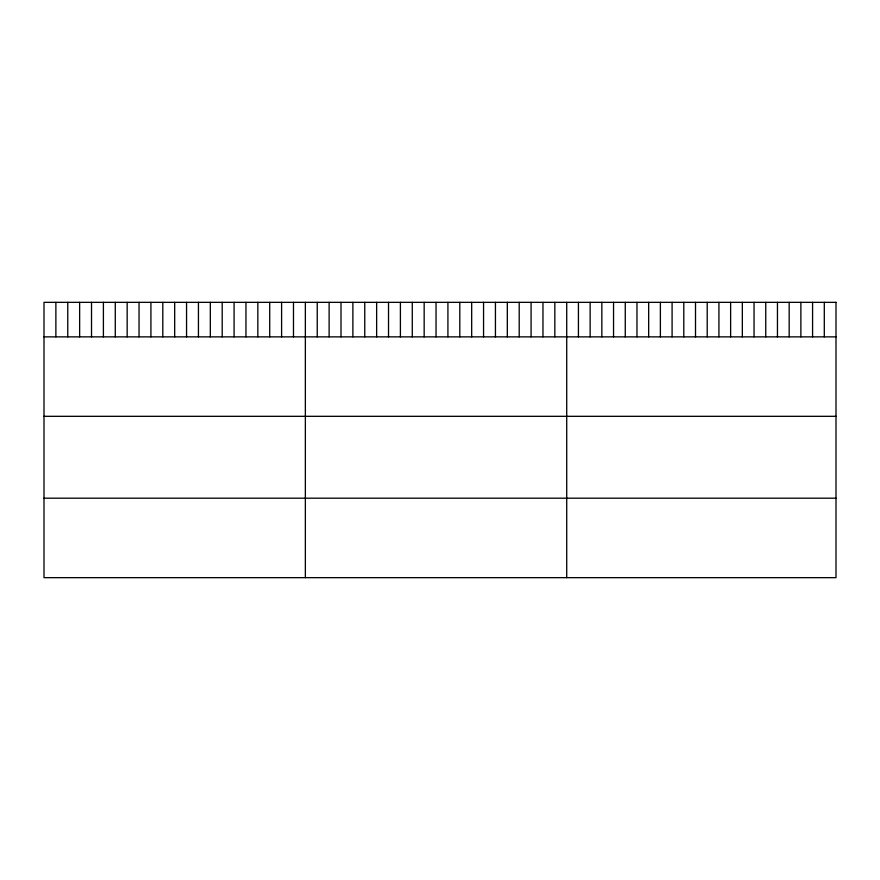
<?xml version="1.0" encoding="UTF-8"?>
<svg xmlns="http://www.w3.org/2000/svg" width="880" height="880" viewBox="0 0 880 880"><rect width="100%" height="100%" fill="white"/><g stroke="black" fill="none" stroke-linecap="round" stroke-linejoin="round"><path stroke-width="1.32" d="M44 336.864L836 336.864M44 416.317L836 416.317M44 498.19L836 498.19M824.296 302.346L824.296 336.864M812.581 302.346L812.581 336.864M800.877 302.346L800.877 336.864M789.173 302.346L789.173 336.864M777.458 302.346L777.458 336.864M765.754 302.346L765.754 336.864M754.05 302.346L754.05 336.864M742.335 302.346L742.335 336.864M730.631 302.346L730.631 336.864M718.927 302.346L718.927 336.864M707.212 302.346L707.212 336.864M695.508 302.346L695.508 336.864M683.793 302.346L683.793 336.864M672.089 302.346L672.089 336.864M660.385 302.346L660.385 336.864M648.67 302.346L648.67 336.864M636.966 302.346L636.966 336.864M625.262 302.346L625.262 336.864M613.547 302.346L613.547 336.864M601.843 302.346L601.843 336.864M590.139 302.346L590.139 336.864M578.424 302.346L578.424 336.864M566.72 302.346L566.72 577.654M554.84 302.346L554.84 336.864M542.96 302.346L542.96 336.864M531.08 302.346L531.08 336.864M519.2 302.346L519.2 336.864M507.32 302.346L507.32 336.864M495.44 302.346L495.44 336.864M483.56 302.346L483.56 336.864M471.68 302.346L471.68 336.864M459.8 302.346L459.8 336.864M447.92 302.346L447.92 336.864M436.04 302.346L436.04 336.864M424.16 302.346L424.16 336.864M412.28 302.346L412.28 336.864M400.4 302.346L400.4 336.864M388.52 302.346L388.52 336.864M376.64 302.346L376.64 336.864M364.76 302.346L364.76 336.864M352.88 302.346L352.88 336.864M341 302.346L341 336.864M329.12 302.346L329.12 336.864M317.24 302.346L317.24 336.864M305.36 302.346L305.36 577.654M293.48 302.346L293.48 336.864M281.6 302.346L281.6 336.864M269.72 302.346L269.72 336.864M257.84 302.346L257.84 336.864M245.96 302.346L245.96 336.864M234.08 302.346L234.08 336.864M222.2 302.346L222.2 336.864M210.32 302.346L210.32 336.864M198.44 302.346L198.44 336.864M186.56 302.346L186.56 336.864M174.68 302.346L174.68 336.864M162.8 302.346L162.8 336.864M150.92 302.346L150.92 336.864M139.04 302.346L139.04 336.864M127.16 302.346L127.16 336.864M115.28 302.346L115.28 336.864M103.4 302.346L103.4 336.864M91.52 302.346L91.52 336.864M79.64 302.346L79.64 336.864M67.76 302.346L67.76 336.864M55.88 302.346L55.88 336.864M836 302.346L44 302.346L44 577.654L836 577.654L836 302.346"/></g></svg>
